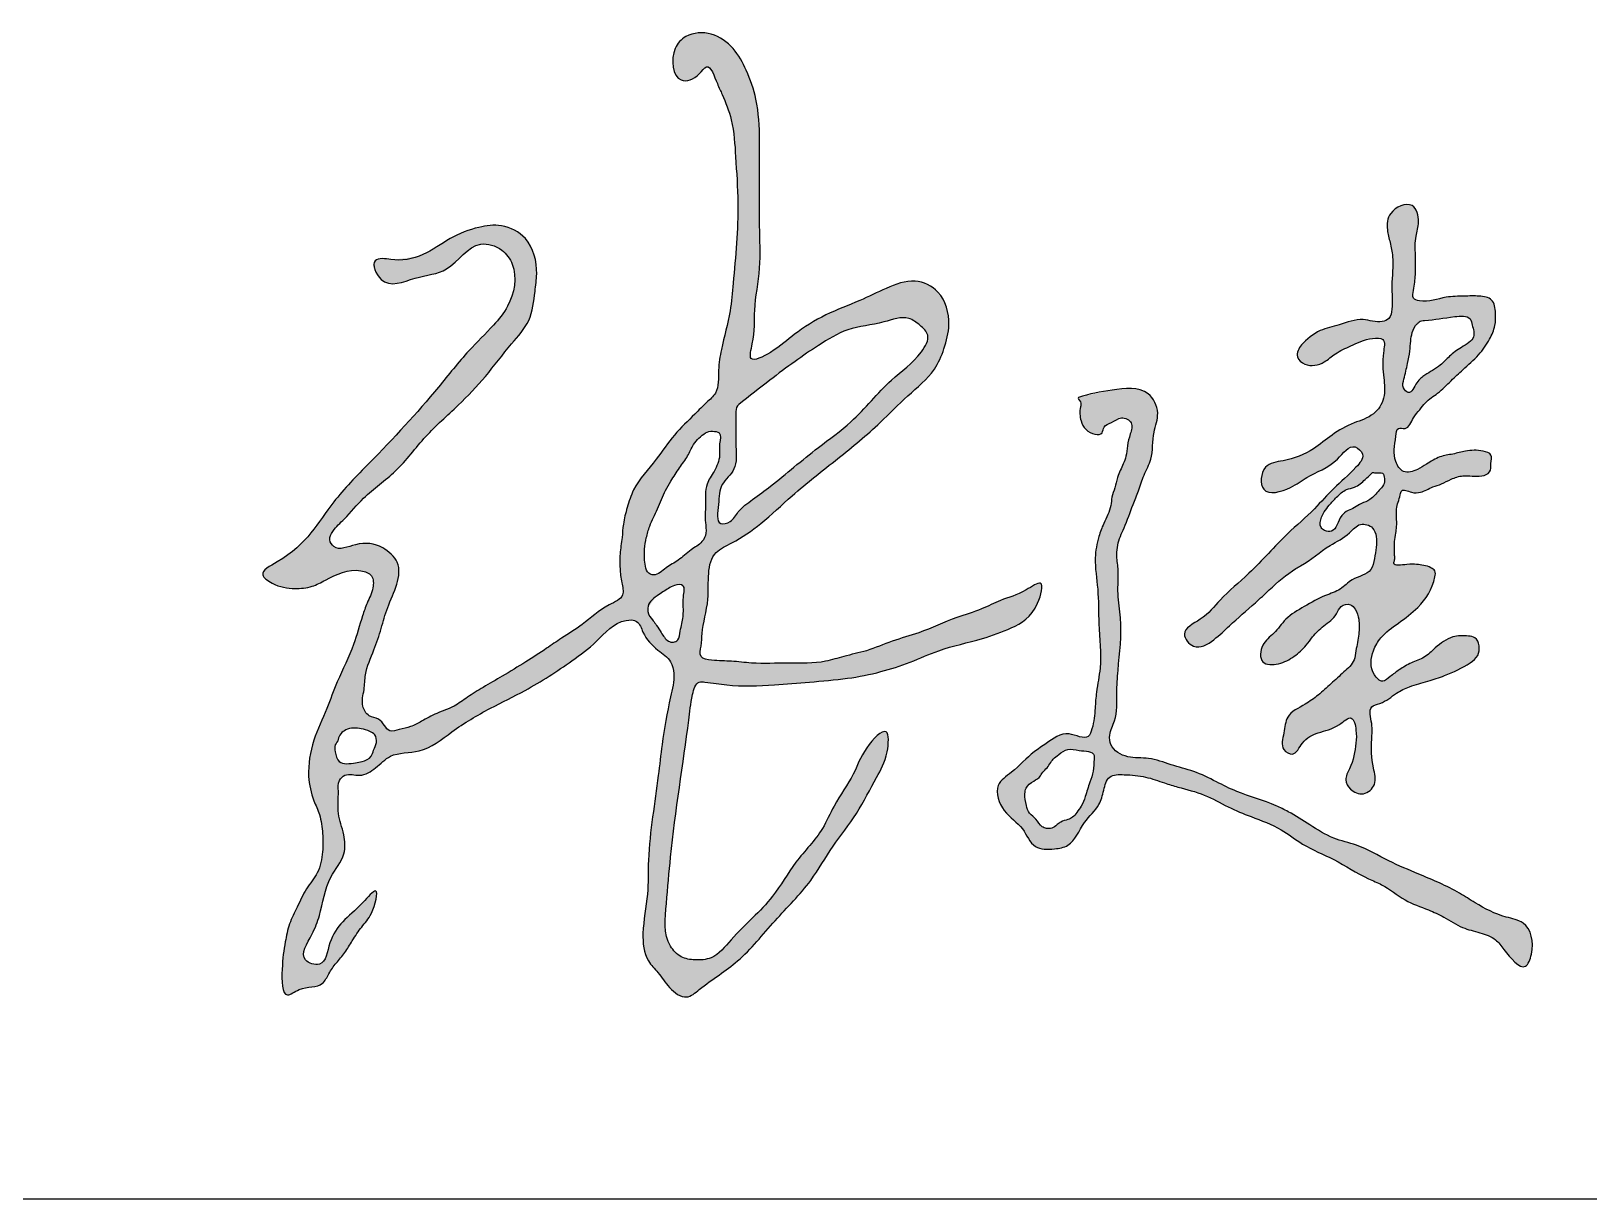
# Model space of a CAD drawing. Extents: x 30064 to 135164, y 17999 to 492668.
# Drawn here: x 110754 to 111787, y 212199 to 212973 of the extents above; entities that cross this region are included whole.
import ezdxf

# ---------------------------------------------------------------- set-up
doc = ezdxf.new("R2010")
doc.units = 0
doc.header["$LTSCALE"] = 1000
doc.header["$MEASUREMENT"] = 0
doc.layers.add('文字和字符', color=7, linetype='Continuous')

msp = doc.modelspace()

# ---------------------------------------------------------------- hatches: boundary and pattern name
at = {"layer": '文字和字符'}
h = msp.add_hatch(color=6, dxfattribs=at)
edge = h.paths.add_edge_path()
edge.add_spline(control_points=[(110992, 212821.7), (110992.3, 212821.7), (111017.2, 212822.8), (111029.9, 212836.5), (111048.6, 212843.2), (111066.5, 212845.6), (111085.3, 212835.9), (111089.8, 212816.2), (111087.3, 212798), (111085.4, 212780.6), (111069.8, 212763.8), (111055.6, 212744.2), (111036.1, 212723.9), (111014.3, 212705), (110997.1, 212680.7), (110975.3, 212666.5), (110963.3, 212651), (110954.3, 212643.3), (110950.6, 212636.1), (110956, 212627.5), (110970.4, 212634.9), (110985.8, 212632.9), (111003.1, 212617), (110990.7, 212595.7), (110985.8, 212577), (110980.9, 212562), (110974.8, 212549), (110974.8, 212536.1), (110971.9, 212526.7), (110976.9, 212518.4), (110984.3, 212517.8), (110987.7, 212513), (110991.4, 212507.7), (110998.4, 212510.5), (111005.3, 212511.6), (111013.5, 212516), (111022.7, 212521.2), (111033.8, 212524.7), (111043.3, 212531.9), (111054, 212538.3), (111066.9, 212546.1), (111081.1, 212554.5), (111094.1, 212563), (111106.4, 212571.4), (111121.1, 212580.3), (111132.2, 212591.3), (111147.8, 212597.4), (111144.8, 212608.1), (111144, 212616.8), (111143.8, 212626.9), (111145.6, 212636.6), (111146.1, 212647), (111148.8, 212657.6), (111153.8, 212673.3), (111167.6, 212687.5), (111179.4, 212705.6), (111191.9, 212717.2), (111200.7, 212726.4), (111210.1, 212734.3), (111208.7, 212748.1), (111211.8, 212766), (111217.2, 212784.9), (111220.1, 212817.5), (111223.4, 212851.6), (111220.7, 212887.8), (111219.6, 212912), (111213.1, 212928.6), (111208.1, 212939), (111202.9, 212953.9), (111195.7, 212942.1), (111179.6, 212936.3), (111177, 212960), (111188.7, 212971.9), (111205.5, 212973.1), (111219.9, 212962.3), (111228.7, 212946.3), (111235.8, 212925.8), (111236.7, 212905.6), (111236.5, 212886.4), (111236.6, 212867.5), (111236.3, 212843.4), (111237.8, 212816.2), (111232.3, 212789.2), (111233.8, 212771.8), (111228.1, 212751.7), (111248.4, 212761.9), (111259.7, 212773), (111280.4, 212785.7), (111301.6, 212793.5), (111320.4, 212802.7), (111338.6, 212809.9), (111358.7, 212800.6), (111363.8, 212780.3), (111359.5, 212762.8), (111352, 212745.2), (111334.3, 212731.6), (111314.2, 212710.8), (111288.1, 212689.1), (111260.7, 212668), (111238.9, 212647), (111222, 212635.2), (111200.1, 212625.5), (111205, 212598.1), (111198.2, 212578.3), (111198.3, 212566.2), (111196.1, 212557.2), (111207.5, 212555.4), (111217.8, 212555.7), (111235.1, 212553.2), (111255.7, 212554.5), (111276.6, 212553.5), (111293.4, 212559.1), (111308.5, 212561.8), (111324.5, 212569.1), (111345.2, 212574.4), (111364.1, 212583.9), (111382.8, 212588.9), (111398, 212597), (111409.9, 212599.4), (111426.4, 212611.6), (111420.3, 212586.3), (111405.2, 212577.5), (111381.3, 212568.9), (111358.2, 212564.2), (111336.6, 212554.3), (111316.5, 212547.8), (111294, 212543.4), (111270.3, 212541.6), (111243.8, 212539.1), (111220.1, 212538.4), (111204.3, 212541), (111194.3, 212542.2), (111191.1, 212529.6), (111187.4, 212493.9), (111178.8, 212444.8), (111175.1, 212396.1), (111172.4, 212371), (111184.1, 212358.5), (111194.2, 212356.9), (111207.4, 212357.9), (111222.3, 212377.3), (111244.2, 212394.8), (111259.8, 212423.2), (111277.4, 212440.4), (111286.5, 212461.9), (111299.5, 212479.2), (111304.4, 212495.7), (111323, 212515.5), (111321.8, 212491.3), (111312.8, 212476.4), (111301.7, 212453.8), (111284.7, 212433), (111270, 212406.7), (111246.2, 212383.8), (111224.3, 212355.8), (111202.8, 212343.2), (111187.5, 212329.8), (111176, 212338.8), (111170.2, 212348.4), (111159.9, 212358.2), (111158.4, 212377.9), (111163, 212399.5), (111162.3, 212425.6), (111165.5, 212451.8), (111169.2, 212477.3), (111172.3, 212503.9), (111176.1, 212526.4), (111180.7, 212544.5), (111178.1, 212556.7), (111167.6, 212563.2), (111159.8, 212571.6), (111156.5, 212582.9), (111141.2, 212582.8), (111129.7, 212568.4), (111108, 212552.4), (111084.7, 212537), (111056.7, 212523.9), (111033.6, 212510.2), (111013.9, 212493.5), (110992.7, 212495.5), (110982.6, 212484.4), (110972.3, 212477.9), (110962.7, 212481.7), (110956.9, 212475.8), (110957.8, 212466.4), (110956, 212454.3), (110961.5, 212441.2), (110962.3, 212425.4), (110949.1, 212410.4), (110946.2, 212390.2), (110940.3, 212373.8), (110929.5, 212357.5), (110949, 212351.5), (110950.5, 212370.2), (110960.3, 212384), (110970.8, 212391.5), (110985.4, 212409.3), (110980.2, 212387.3), (110972.8, 212379.5), (110966.7, 212370.5), (110961.9, 212362.1), (110955.9, 212355.3), (110951, 212348.7), (110946, 212338), (110933.7, 212340.7), (110919.7, 212329.4), (110919.7, 212354.1), (110921.6, 212366.8), (110924.4, 212381.5), (110930.4, 212392.6), (110935.4, 212404.5), (110944.6, 212414.9), (110947.2, 212428.2), (110947, 212441.3), (110945.5, 212452.9), (110939.9, 212464.7), (110936.1, 212481.5), (110940.1, 212502.9), (110949.4, 212522.7), (110957.2, 212544.3), (110967.5, 212563.8), (110972.1, 212582), (110976.3, 212594.6), (110980.8, 212602.5), (110980.6, 212612.8), (110966.3, 212618), (110953, 212611.5), (110939.7, 212604.1), (110926.9, 212603.2), (110916.1, 212604.6), (110902.9, 212613.9), (110935.4, 212629.9), (110947.8, 212656.3), (110986.1, 212694.9), (111016.3, 212727.2), (111041.7, 212759.7), (111058.6, 212776), (111073, 212793.1), (111076.9, 212814.3), (111065.9, 212829.6), (111045.9, 212835.7), (111032.3, 212812.2), (111008.1, 212811.2), (110987.8, 212800.2), (110975.4, 212824), (110991.9, 212821.7), (110992, 212821.7)], knot_values=[0, 0, 0, 0, 29.830329, 58.917813, 87.403057, 108.106156, 133.178165, 167.21185, 183.493575, 210.674955, 237.313626, 275.867732, 312.375317, 353.761043, 395.875537, 434.582879, 460.669761, 476.274997, 484.417806, 491.620343, 511.676156, 536.924503, 555.692553, 598.362356, 618.348177, 639.189191, 663.45492, 677.063063, 692.317653, 702.959274, 711.943659, 720.14469, 726.927846, 735.80548, 746.57076, 757.657127, 773.391329, 790.76732, 805.441898, 822.594095, 842.866694, 868.323001, 891.127033, 907.573393, 930.634575, 961.258613, 976.688727, 988.002723, 1001.170801, 1014.557807, 1029.617846, 1042.133039, 1057.768168, 1075.005198, 1109.99381, 1138.042246, 1164.89526, 1180.29965, 1191.874738, 1213.241442, 1232.349281, 1268.725268, 1294.322921, 1368.395782, 1410.724556, 1445.044845, 1469.944393, 1480.867815, 1499.328512, 1508.741629, 1526.286567, 1555.649157, 1570.573337, 1593.98259, 1617.984445, 1641.382666, 1669.439815, 1707.291974, 1725.035697, 1749.43332, 1786.029801, 1824.844218, 1863.911625, 1895.042411, 1908.396405, 1926.997455, 1954.733646, 1988.605585, 2022.407336, 2049.221687, 2076.673409, 2100.00089, 2131.565175, 2154.184674, 2175.023051, 2209.537897, 2244.846276, 2295.987218, 2350.394106, 2388.904508, 2420.906973, 2437.842954, 2481.538585, 2513.67034, 2525.068719, 2534.685067, 2544.923321, 2563.314623, 2581.768155, 2615.884833, 2650.046285, 2667.232328, 2688.872495, 2714.057646, 2739.784309, 2777.467879, 2801.534699, 2820.718126, 2846.219989, 2860.698517, 2879.243585, 2912.659008, 2940.608915, 2982.423161, 3010.685784, 3039.178412, 3070.401495, 3105.567192, 3138.040416, 3181.77967, 3202.070017, 3207.318711, 3220.228211, 3244.089956, 3371.102495, 3414.225609, 3453.462193, 3467.26996, 3480.300078, 3495.079726, 3519.973063, 3575.220664, 3613.131208, 3652.775903, 3675.917744, 3710.071084, 3737.577823, 3760.456026, 3779.026476, 3804.406012, 3842.427404, 3879.53793, 3916.903526, 3966.451123, 4017.131972, 4061.072175, 4074.638395, 4092.565028, 4109.947309, 4123.823044, 4149.665691, 4185.989873, 4217.238435, 4257.446297, 4295.790415, 4324.39685, 4369.00823, 4390.680082, 4401.809145, 4417.703641, 4439.204356, 4450.588858, 4460.404255, 4494.065203, 4522.530802, 4573.458554, 4609.521342, 4650.912748, 4685.917862, 4712.736046, 4730.120946, 4746.286022, 4759.95949, 4766.863435, 4776.672561, 4797.16942, 4817.291784, 4834.860476, 4859.323634, 4896.066848, 4914.918931, 4939.065769, 4952.349318, 4974.17708, 4996.946, 5022.500289, 5038.394722, 5059.260572, 5074.696393, 5090.132213, 5102.860644, 5115.363234, 5127.279907, 5137.839505, 5160.110254, 5171.91017, 5195.838718, 5221.384366, 5238.430758, 5255.298426, 5274.238989, 5291.838335, 5311.960699, 5328.55338, 5346.364767, 5359.960569, 5382.934513, 5416.477261, 5448.016954, 5474.30002, 5511.880375, 5539.40652, 5552.058861, 5566.94274, 5578.03298, 5588.729847, 5622.382906, 5636.081831, 5651.985781, 5673.57334, 5685.092373, 5703.046221, 5778.830378, 5827.289368, 5921.873186, 5965.463367, 5998.231583, 6019.778213, 6058.791881, 6074.951846, 6095.085564, 6133.666904, 6164.015928, 6195.290173, 6213.346315, 6227.672688, 6227.672688, 6227.672688, 6227.672688], degree=3, periodic=0)
edge = h.paths.add_edge_path(flags=16)
edge.add_spline(control_points=[(111200.7, 212706.7), (111200.6, 212706.6), (111191.8, 212699.3), (111189.4, 212691.2), (111183.1, 212683.3), (111178.4, 212675.7), (111173.1, 212666.8), (111169.3, 212656.5), (111163.9, 212646.4), (111161.4, 212637.4), (111160.1, 212630.3), (111160.2, 212623.9), (111160.7, 212618.5), (111162.2, 212613.6), (111168.6, 212611.5), (111174.5, 212617.8), (111183.3, 212622.1), (111190.3, 212629.2), (111198.4, 212633.3), (111201.7, 212640.5), (111200.2, 212648.8), (111201, 212659.5), (111200.1, 212671.8), (111207, 212681.4), (111210.9, 212690.8), (111209.5, 212698.9), (111211.6, 212707), (111205.7, 212708.4), (111200.7, 212706.7), (111200.7, 212706.7)], knot_values=[0, 0, 0, 0, 15.16178, 26.885115, 40.319645, 54.966413, 64.568744, 83.231373, 100.644648, 111.873825, 122.261764, 130.597594, 138.137919, 145.255344, 149.904189, 163.057972, 176.277051, 191.533217, 204.002706, 212.709306, 222.244258, 238.518955, 257.638434, 271.136509, 286.704711, 297.422187, 307.353728, 313.519692, 320.456367, 320.456367, 320.456367, 320.456367], degree=3, periodic=0)
edge = h.paths.add_edge_path(flags=16)
edge.add_spline(control_points=[(111222.8, 212725.6), (111223, 212725.7), (111244.4, 212742.5), (111259, 212753.5), (111276.6, 212765.4), (111295.4, 212777.1), (111316.2, 212778.5), (111333.6, 212785.3), (111342.9, 212778.4), (111350.6, 212771), (111340.9, 212754.6), (111320.6, 212740.8), (111300.9, 212715.3), (111277.2, 212698.6), (111259.6, 212684.2), (111245.3, 212672.4), (111232.7, 212663), (111222.7, 212655.9), (111218.7, 212647.6), (111207.1, 212644.6), (111209.9, 212660.7), (111209.7, 212672.7), (111222.3, 212682.5), (111220.8, 212695.8), (111220.8, 212707.1), (111221.3, 212715.3), (111220.4, 212721), (111222.7, 212725.5), (111222.8, 212725.6)], knot_values=[0, 0, 0, 0, 36.430419, 65.187197, 91.419752, 121.899033, 155.898168, 179.129599, 191.187594, 202.563458, 218.937757, 256.902618, 310.337733, 348.658026, 377.380118, 405.122206, 425.745844, 443.117225, 454.890005, 463.601594, 481.231921, 499.962837, 517.902498, 538.606138, 551.160941, 565.957672, 570.889886, 577.866804, 577.866804, 577.866804, 577.866804], degree=3, periodic=0)
edge = h.paths.add_edge_path(flags=16)
edge.add_spline(control_points=[(111162.6, 212590.5), (111162.6, 212590.6), (111168.5, 212600.2), (111174.9, 212602.7), (111180.2, 212606.2), (111188, 212606.6), (111185.4, 212597), (111186.5, 212589.5), (111185.4, 212581.5), (111183.8, 212575.1), (111183.5, 212569.8), (111179.5, 212567.4), (111174.6, 212568.9), (111171.8, 212574), (111168.6, 212578.5), (111165.7, 212583.4), (111162, 212585.5), (111162.6, 212590.4), (111162.6, 212590.5)], knot_values=[0, 0, 0, 0, 13.966431, 26.642221, 32.867363, 40.668687, 50.865474, 62.813241, 75.541774, 82.709236, 91.158043, 95.563358, 100.25464, 110.515602, 118.401257, 123.681007, 133.675528, 136.491121, 136.491121, 136.491121, 136.491121], degree=3, periodic=0)
edge = h.paths.add_edge_path(flags=16)
edge.add_spline(control_points=[(110957.2, 212503.5), (110957.2, 212503.6), (110962.7, 212513.1), (110971.2, 212510.8), (110977.6, 212509.3), (110982.3, 212506.7), (110983, 212501.1), (110980.7, 212496.7), (110979.2, 212491.1), (110973.7, 212488.7), (110966.8, 212487.8), (110957.3, 212486), (110955.3, 212494.7), (110954.3, 212499.2), (110957.2, 212503.5), (110957.2, 212503.5)], knot_values=[0, 0, 0, 0, 11.122688, 25.410392, 33.76565, 39.259742, 46.34399, 54.032835, 60.099225, 69.754386, 75.753906, 90.734986, 100.54138, 106.793197, 112.698594, 112.698594, 112.698594, 112.698594], degree=3, periodic=0)
h = msp.add_hatch(color=6, dxfattribs=at)
edge = h.paths.add_edge_path()
edge.add_spline(control_points=[(111595.9, 212765), (111596, 212765.1), (111608.5, 212776.7), (111621.6, 212777.7), (111635.8, 212783.9), (111646.8, 212779.1), (111655.1, 212782.3), (111656.6, 212792.1), (111655.2, 212805.4), (111657.5, 212820.4), (111654.8, 212832.7), (111652.3, 212842), (111653.1, 212854.4), (111670.7, 212862), (111674.9, 212846.7), (111671.1, 212836.3), (111671.5, 212824.4), (111671.8, 212812.2), (111670.8, 212803.5), (111668.9, 212795.6), (111679.4, 212792.7), (111689.6, 212797.3), (111703.3, 212797.2), (111713.1, 212797.7), (111723.6, 212796.1), (111724.8, 212786.1), (111724.6, 212777.4), (111720.6, 212767.7), (111713.4, 212757.7), (111703.9, 212749.4), (111694.8, 212741), (111687, 212733), (111678.7, 212728.2), (111674.3, 212721.6), (111669.4, 212716.8), (111666.9, 212708.2), (111659, 212711), (111658.3, 212699.3), (111655.9, 212690.8), (111663.2, 212679.1), (111672.5, 212682), (111679.6, 212686.5), (111687.1, 212691.3), (111696.3, 212692.4), (111705.8, 212695.2), (111714, 212695.6), (111723, 212692.8), (111721.2, 212686.4), (111721.9, 212680.1), (111712.9, 212676.9), (111704.5, 212679.3), (111695.3, 212676.4), (111689.3, 212672.8), (111682.2, 212670.8), (111675.9, 212667.1), (111669.1, 212666.7), (111662.3, 212670.2), (111661.2, 212662.9), (111658.5, 212657.9), (111659, 212650.5), (111659.1, 212645.2), (111658.6, 212639.8), (111657.4, 212634.8), (111657.8, 212629.9), (111657.5, 212625.8), (111657.9, 212622.9), (111656, 212617.8), (111666.1, 212619.9), (111673.1, 212619.5), (111679.9, 212618.8), (111685.2, 212615.3), (111683.3, 212604.1), (111675.5, 212591.8), (111660.6, 212580.8), (111649, 212572.8), (111642.2, 212560.7), (111640.9, 212549), (111649.5, 212540.2), (111655.3, 212545.9), (111661.2, 212549.8), (111668.6, 212554.8), (111677.9, 212557.3), (111685.5, 212565.3), (111694.9, 212572.3), (111704.6, 212572.5), (111713.9, 212570.9), (111715, 212559.5), (111704.7, 212551.7), (111693.3, 212546.4), (111679.5, 212541.8), (111668.4, 212539.2), (111657.7, 212533.9), (111650.9, 212527.7), (111639.4, 212525.3), (111643.4, 212513.6), (111642, 212501), (111642.5, 212487.4), (111646.6, 212473.7), (111637.3, 212465.6), (111628.3, 212469.3), (111624, 212477), (111629.9, 212487), (111632.1, 212498.5), (111632.6, 212509), (111629.9, 212521.2), (111618.9, 212510.4), (111607.9, 212508.8), (111596.3, 212503.3), (111591.8, 212491.4), (111581.4, 212497.6), (111585, 212507.8), (111585.3, 212520.5), (111597.8, 212525.9), (111607.3, 212532.9), (111615.6, 212540.6), (111623.7, 212547.8), (111631.3, 212554.5), (111632.1, 212564), (111634.2, 212572.7), (111634.5, 212582.3), (111632.3, 212589), (111628.3, 212594.1), (111621.5, 212592.4), (111619, 212584.4), (111610.6, 212579.3), (111603.8, 212572.5), (111598.5, 212564.8), (111591, 212558), (111581.9, 212553.1), (111567.6, 212552.5), (111568.9, 212567.4), (111578.5, 212573.6), (111585.5, 212584.5), (111598.2, 212591.8), (111610, 212598.8), (111622, 212602.3), (111629.8, 212611.2), (111642.4, 212613), (111644.7, 212626), (111646.8, 212635.1), (111643.6, 212644.9), (111634.1, 212647.8), (111626.6, 212638.2), (111612.2, 212631.2), (111601.2, 212621.9), (111586.8, 212613.5), (111576.9, 212605), (111563, 212591.6), (111550.1, 212580.8), (111538.6, 212569.5), (111525.3, 212561.4), (111514.1, 212575.6), (111531.9, 212583.4), (111542.9, 212597.9), (111564.5, 212615.6), (111583.2, 212637.6), (111603.5, 212654.6), (111617.7, 212670.9), (111629.1, 212680.2), (111638.9, 212691.7), (111628.9, 212701.2), (111617.8, 212684.3), (111601.9, 212679.8), (111588.7, 212669.2), (111567.3, 212663.4), (111569.4, 212686.6), (111587.4, 212688.1), (111602.7, 212694.1), (111616.2, 212706.1), (111629.8, 212713.4), (111644.1, 212717.6), (111652.1, 212729.9), (111650.3, 212744.7), (111649.1, 212756.1), (111652.3, 212770), (111639.2, 212769.5), (111630, 212764.9), (111618.7, 212760.1), (111610.6, 212752.2), (111600.2, 212750.3), (111590.7, 212756.4), (111595.8, 212764.9), (111595.9, 212765)], knot_values=[0, 0, 0, 0, 21.814226, 40.014518, 62.705103, 80.181203, 87.059593, 95.960741, 117.525979, 144.48919, 157.446323, 169.514731, 184.787555, 205.834293, 221.965238, 235.360358, 252.742704, 270.71375, 285.202589, 292.391017, 298.294038, 323.168932, 339.890762, 353.677583, 365.620364, 378.129251, 389.526685, 402.989381, 420.611403, 440.531037, 455.37129, 472.336878, 486.5792, 494.822314, 504.352288, 516.704907, 522.699181, 530.27695, 553.639261, 565.149337, 577.864888, 587.528817, 601.603428, 613.797645, 625.753182, 641.937729, 649.9788, 657.766267, 665.645468, 673.686615, 691.069983, 702.267642, 712.223711, 720.551303, 732.907569, 741.299569, 750.370401, 754.159277, 767.819998, 775.008381, 783.993926, 790.014194, 797.893351, 805.081778, 810.473088, 814.666318, 817.720913, 829.769177, 838.760629, 852.283854, 856.964277, 862.355586, 894.641394, 917.573479, 938.655869, 952.338385, 974.413595, 984.091028, 992.098792, 1002.565424, 1015.429981, 1028.359865, 1041.617731, 1060.692449, 1075.149999, 1081.330321, 1097.650211, 1107.252151, 1133.82575, 1149.932866, 1167.658992, 1180.945792, 1198.851742, 1207.212315, 1222.48382, 1236.906949, 1263.262694, 1278.557776, 1291.815576, 1304.435541, 1313.922398, 1324.654884, 1349.142625, 1361.020488, 1372.838601, 1385.371679, 1406.33795, 1423.525104, 1437.340436, 1446.079862, 1461.351368, 1476.168885, 1496.200813, 1510.803882, 1526.560496, 1542.662576, 1557.114579, 1565.766985, 1581.249459, 1594.824166, 1604.755407, 1610.756543, 1619.414177, 1627.419657, 1643.634371, 1658.03725, 1667.713087, 1682.728431, 1698.677316, 1713.209272, 1728.480822, 1743.495369, 1760.340716, 1781.062409, 1803.083586, 1817.90876, 1831.829559, 1851.204785, 1861.937228, 1882.369986, 1890.726834, 1902.273459, 1915.005119, 1936.427946, 1969.389218, 1974.338724, 2005.754245, 2023.168452, 2055.026844, 2074.268902, 2093.867831, 2107.78631, 2127.599717, 2153.412209, 2189.440129, 2240.453356, 2274.08225, 2299.89394, 2328.106323, 2341.387876, 2350.989816, 2370.530551, 2403.28468, 2421.19063, 2445.869309, 2466.302067, 2483.491087, 2513.600141, 2534.81948, 2557.988589, 2577.732832, 2594.915337, 2613.696208, 2636.660478, 2648.798069, 2658.352665, 2679.53953, 2695.582632, 2708.030864, 2726.091721, 2735.787779, 2747.159611, 2747.159611, 2747.159611, 2747.159611], degree=3, periodic=0)
edge = h.paths.add_edge_path(flags=16)
edge.add_spline(control_points=[(111642.6, 212680.1), (111642.5, 212680), (111636.6, 212674.3), (111632.5, 212670.7), (111624.7, 212669.2), (111619.3, 212664.4), (111614.8, 212659.1), (111611.2, 212654.9), (111608.8, 212650.2), (111607.5, 212644.7), (111611.6, 212641.5), (111616.5, 212640.9), (111620.3, 212646), (111621.7, 212651.8), (111626.6, 212655.3), (111631.4, 212657.1), (111635.8, 212660.2), (111642.5, 212662.3), (111646.4, 212667.7), (111650.7, 212671.9), (111651.4, 212676.1), (111650, 212681), (111646.4, 212680.2), (111642.6, 212680.1), (111642.6, 212680.1)], knot_values=[0, 0, 0, 0, 8.439041, 20.62857, 28.097042, 39.877603, 49.765051, 57.178901, 62.854461, 72.258155, 76.58164, 82.950578, 90.312624, 100.188639, 107.6845, 114.090351, 121.535477, 130.11106, 142.317774, 148.462757, 154.387511, 159.526625, 165.895648, 169.459976, 169.459976, 169.459976, 169.459976], degree=3, periodic=0)
edge = h.paths.add_edge_path(flags=16)
edge.add_spline(control_points=[(111672.7, 212779), (111672.6, 212779), (111668.6, 212773), (111668.4, 212767.5), (111667.9, 212760.3), (111666.2, 212752), (111664.4, 212744.1), (111662.3, 212736.9), (111668.4, 212731), (111671.9, 212740.7), (111678.8, 212746), (111687.4, 212750.3), (111694.2, 212758.1), (111701.7, 212763.5), (111712, 212768.9), (111709.4, 212777), (111707.8, 212784.9), (111692.9, 212783.6), (111682.6, 212780.9), (111674.7, 212781.2), (111672.7, 212779), (111672.7, 212779)], knot_values=[0, 0, 0, 0, 9.334311, 17.140719, 26.361451, 38.018579, 52.789195, 61.01517, 67.124154, 79.068588, 89.242621, 105.885881, 117.802758, 131.460083, 146.451071, 157.202444, 163.309657, 177.435607, 205.630785, 210.588468, 213.165382, 213.165382, 213.165382, 213.165382], degree=3, periodic=0)
h = msp.add_hatch(color=6, dxfattribs=at)
edge = h.paths.add_edge_path()
edge.add_spline(control_points=[(111448.1, 212730.2), (111448.4, 212730.3), (111473.4, 212736.2), (111493.1, 212738), (111502.7, 212720.1), (111496.5, 212705.7), (111498, 212691), (111491.3, 212678.9), (111488.2, 212668.7), (111483.4, 212657.1), (111479.9, 212646.8), (111474.9, 212636.4), (111472.8, 212627.1), (111475.1, 212614.3), (111473.5, 212600.2), (111477.6, 212577.9), (111474.7, 212555.7), (111473.2, 212533.2), (111474, 212518.2), (111468.1, 212507.8), (111469.2, 212497.1), (111480.9, 212490.4), (111495.2, 212492.1), (111509.5, 212486.2), (111525, 212482.8), (111539, 212475.6), (111556.7, 212466.7), (111573.6, 212462.5), (111589.6, 212454.4), (111601.8, 212446.5), (111616.2, 212437.4), (111635.3, 212433.4), (111653, 212422.7), (111676.3, 212413.2), (111695.9, 212405), (111714, 212393.1), (111727.6, 212386), (111747.4, 212382.5), (111750.9, 212365.8), (111743.6, 212347.2), (111731.5, 212362.3), (111724.6, 212371.7), (111714, 212375.7), (111701.8, 212378.2), (111691.4, 212385.6), (111678.5, 212391.2), (111663.7, 212396.5), (111652.1, 212406.4), (111635.1, 212412.9), (111618.8, 212424.1), (111597.9, 212432.2), (111581.6, 212445.3), (111564.1, 212451.6), (111546.8, 212458.4), (111531.7, 212467.6), (111516.8, 212471), (111503.9, 212474.9), (111492.2, 212479.3), (111480.4, 212480.2), (111467.4, 212480.4), (111464.7, 212469.4), (111462, 212458.2), (111450.2, 212448.6), (111444.9, 212433), (111431.1, 212430.5), (111417.4, 212430.3), (111411.6, 212446.4), (111397.6, 212454.2), (111391.1, 212473.1), (111406.6, 212483.1), (111415.6, 212493.6), (111428.5, 212501.7), (111439.5, 212510.8), (111453.9, 212501.9), (111458.3, 212513.6), (111459, 212523), (111460, 212536.8), (111464.1, 212555.1), (111461.1, 212578.1), (111461.6, 212602.4), (111458.2, 212621.8), (111460.8, 212636.5), (111465, 212647.9), (111469.7, 212656.1), (111469.9, 212664.5), (111472.6, 212670.4), (111473.8, 212678.2), (111477.2, 212684.9), (111480, 212691.7), (111480.3, 212698.6), (111482.2, 212705.5), (111484.9, 212713.9), (111476, 212718.2), (111470.8, 212713.3), (111464.5, 212711.8), (111464.2, 212703.3), (111452.6, 212707.4), (111449.2, 212715.2), (111449, 212722.3), (111450, 212726.8), (111448.1, 212730.2), (111448.1, 212730.2)], knot_values=[0, 0, 0, 0, 31.567408, 64.804615, 84.514899, 102.449572, 127.665217, 143.393176, 158.761139, 172.306084, 195.386314, 203.777391, 220.63047, 233.896682, 257.032253, 279.176201, 327.700844, 348.661996, 374.096735, 388.033075, 396.915328, 415.877792, 435.250381, 456.66983, 478.431065, 501.305126, 522.015154, 560.722472, 573.046245, 596.2976, 621.456877, 643.421109, 676.452722, 706.559804, 747.979879, 764.804525, 796.369237, 812.756663, 842.42195, 854.740888, 879.873646, 891.588111, 907.370515, 923.988969, 943.623296, 959.405623, 982.733778, 1008.381509, 1021.700495, 1058.208083, 1090.24983, 1114.093944, 1144.201026, 1166.925646, 1191.573171, 1217.002209, 1229.971469, 1248.063792, 1268.029249, 1281.440462, 1294.753802, 1308.690116, 1329.858381, 1355.865323, 1368.43417, 1386.209945, 1406.30905, 1430.06276, 1453.845898, 1470.989804, 1499.087867, 1512.54167, 1535.266273, 1553.042048, 1560.571233, 1580.172383, 1594.917168, 1617.197884, 1657.975453, 1689.943564, 1718.67234, 1738.776712, 1751.36341, 1769.195262, 1777.025624, 1785.794542, 1795.901638, 1809.568461, 1816.675984, 1826.397683, 1837.686133, 1847.881877, 1857.816128, 1868.115168, 1875.917125, 1881.585263, 1896.597226, 1905.82176, 1918.671785, 1923.218896, 1927.782629, 1927.782629, 1927.782629, 1927.782629], degree=3, periodic=0)
edge = h.paths.add_edge_path(flags=17)
edge.add_spline(control_points=[(111418.4, 212475.8), (111418.3, 212475.8), (111412.6, 212472.1), (111412.6, 212466.1), (111413, 212460.4), (111415.2, 212454.1), (111420.5, 212450.9), (111422.7, 212445.8), (111427, 212444.3), (111430.8, 212444.3), (111433.6, 212446.7), (111436.8, 212449.3), (111440.6, 212450.2), (111444.6, 212451.7), (111447.1, 212455.4), (111450.5, 212459.6), (111453.1, 212466.6), (111455.1, 212474.4), (111458.6, 212482.5), (111458.2, 212488.4), (111459, 212495.8), (111448.9, 212495.5), (111441.2, 212498), (111435.6, 212493.8), (111431.5, 212490.8), (111429, 212487.3), (111426.8, 212483.8), (111424, 212481.6), (111422.7, 212478.2), (111418.4, 212475.8), (111418.4, 212475.8)], knot_values=[0, 0, 0, 0, 9.663903, 14.696519, 25.589324, 33.287033, 41.448102, 50.312117, 54.669885, 59.317586, 65.471876, 69.610934, 76.339168, 81.250991, 86.994431, 94.228062, 103.814692, 117.550507, 128.275999, 139.362893, 142.658643, 157.109971, 167.517587, 177.222957, 183.783609, 188.977779, 195.04957, 200.641099, 203.083872, 211.139425, 211.139425, 211.139425, 211.139425], degree=3, periodic=0)

# ---------------------------------------------------------------- linework, layer by layer
msp.add_line((105180.8, 212198.9), (113180.8, 212198.9))
at = {"layer": '文字和字符', "color": 6}
for points, start_tangent, end_tangent in [([(110992, 212821.7), (111013.3, 212824.9), (111031.4, 212835.5), (111050.5, 212843), (111065.4, 212844), (111081.3, 212835.5), (111088.8, 212812.2), (111087.7, 212800.5), (111083.5, 212781.3), (111072.2, 212765.8), (111054.8, 212744.2), (111036.7, 212725), (111015.3, 212704.3), (110995.2, 212681.5), (110974, 212663.4), (110961.2, 212649.6), (110953.6, 212641.4), (110951.6, 212635.8), (110954.3, 212631.3), (110968.7, 212632.6), (110986.7, 212630.5), (110996.3, 212620.9), (110990, 212590.9), (110985.7, 212577.1), (110980.9, 212562.9), (110975.3, 212546.3), (110974.3, 212536.5), (110973.5, 212525.6), (110977.8, 212519.2), (110983.9, 212516.9), (110987.9, 212512.6), (110991.4, 212509.2), (110997.7, 212510), (111005.2, 212512), (111012.4, 212515.5), (111022.5, 212520.7), (111034, 212525.6), (111042.9, 212531.4), (111053.3, 212538), (111065.9, 212545.4), (111081.6, 212554.9), (111095.4, 212563.9), (111105.2, 212570.5), (111119, 212579.7), (111136.9, 212592.7), (111145.8, 212599.3), (111145.2, 212607.4), (111144.1, 212616.8), (111144.1, 212626.5), (111145.4, 212637.3), (111146.3, 212646.2), (111148.8, 212657.2), (111153.1, 212668.9), (111168, 212689.2), (111180.2, 212705.3), (111193.7, 212719.2), (111201.6, 212727), (111207.3, 212733.1), (111209.4, 212748.4), (111211.3, 212762), (111217, 212787.6), (111219.1, 212805.9), (111222.2, 212859.2), (111220.7, 212889.7), (111217.8, 212914.2), (111211.8, 212931.1), (111208.6, 212938.3), (111201.4, 212949.5), (111196.6, 212944.7), (111184.6, 212940.7), (111180.6, 212961.5), (111187.8, 212969.5), (111204.6, 212971.1), (111219, 212961.5), (111227.8, 212947.1), (111234.2, 212927.9), (111236.6, 212900.8), (111236.6, 212888), (111236.6, 212870.4), (111236.6, 212844), (111236.6, 212816), (111233.4, 212788.1), (111231.8, 212765.7), (111231, 212756.1), (111243.8, 212760.1), (111259.8, 212772.1), (111280.6, 212784.9), (111303, 212794.5), (111320.6, 212802.5), (111339.7, 212807.3), (111354.9, 212800.1), (111362.1, 212778.5), (111358.9, 212762.5), (111352.5, 212748.9), (111334.9, 212731.3), (111316.6, 212713.7), (111288.6, 212689.8), (111258.2, 212665), (111237.4, 212646.6), (111218.2, 212633.8), (111207.8, 212627.4), (111202.3, 212596.4), (111198.5, 212573.6), (111197.8, 212565.4), (111197.8, 212558.5), (111204.8, 212556), (111218, 212555.3), (111231.2, 212554.1), (111255.8, 212554.1), (111280.4, 212555.3), (111292.4, 212558.5), (111307.5, 212562.3), (111324.5, 212568.6), (111342.2, 212574.2), (111367.4, 212584.3), (111383.8, 212590), (111396.4, 212595.6), (111413.4, 212602.6), (111422.9, 212607), (111421, 212593.8), (111403.4, 212577.4), (111384.4, 212570.4), (111355.4, 212562.3), (111336.5, 212554.7), (111317, 212548.4), (111294.9, 212544), (111269.7, 212541.5), (111246.4, 212539.6), (111214.9, 212539.6), (111200.4, 212541.5), (111196.6, 212541.5), (111192.2, 212533.3), (111189.6, 212516.3), (111177.6, 212425.5), (111174.8, 212394.6), (111177.6, 212366.4), (111184.7, 212359.4), (111193.8, 212357.3), (111204.4, 212358.7), (111217.8, 212370.7), (111245.2, 212399.5), (111260.7, 212422), (111278.3, 212444.5), (111286, 212459.3), (111298.7, 212480.4), (111307.8, 212498), (111320.5, 212508.5), (111321.2, 212495.2), (111314.2, 212478.3), (111300.8, 212454.4), (111285.3, 212432.6), (111270.5, 212410), (111246.9, 212383.3), (111222, 212356.6), (111196.6, 212337.6), (111188.2, 212332.7), (111176.9, 212339), (111169.2, 212348.9), (111162.9, 212356.6), (111159.3, 212374.9), (111162.2, 212400.9), (111162.9, 212423.4), (111165.7, 212452.2), (111169.4, 212479.6), (111172, 212500.1), (111177.6, 212531.7), (111179.7, 212547.2), (111177.6, 212554.9), (111169.2, 212562.7), (111159.3, 212574.6), (111155.1, 212581.7), (111148.1, 212582.4), (111128.3, 212568.4), (111112.2, 212555.6), (111081.2, 212536), (111058.1, 212524.1), (111032.6, 212508.5), (111010.8, 212495.9), (110991.8, 212492.3), (110982, 212484.6), (110971.4, 212479.7), (110961.6, 212479.7), (110958, 212476.2), (110957.3, 212469.1), (110957.3, 212454.4), (110960.9, 212440.3), (110960.9, 212427.6), (110952.4, 212412.2), (110944.7, 212386.8), (110939.7, 212374.2), (110935.5, 212357.3), (110944.7, 212354.5), (110951.7, 212368.5), (110960.2, 212382.6), (110973.5, 212395.3), (110982, 212403), (110979.2, 212388.2), (110972.8, 212379.1), (110966.5, 212370), (110961.6, 212362.2), (110955.9, 212355.2), (110951, 212348.1), (110946.8, 212341.8), (110931.3, 212337.6), (110923.6, 212334.1), (110920, 212351), (110922.1, 212369.3), (110925, 212381.2), (110930, 212392.3), (110936.2, 212404.4), (110943.3, 212415), (110946.8, 212429), (110946.8, 212441), (110944.7, 212453.7), (110941.1, 212462.8), (110937.6, 212479), (110941.1, 212502.9), (110949.6, 212524), (110956.6, 212541.6), (110967.4, 212566.4), (110973.3, 212585.4), (110976.4, 212593.9), (110980.2, 212604), (110979.2, 212611.9), (110972.3, 212615.3), (110948.8, 212609.1), (110939.9, 212605), (110928.5, 212603.6), (110913.3, 212607.1), (110907.1, 212612.6), (110916.8, 212621.2), (110954.2, 212660.9), (110977.8, 212686.7), (111023.7, 212737.1), (111043.9, 212761.2), (111060.2, 212778.2), (111069.5, 212790.7), (111072.6, 212818.6), (111065.6, 212827.9), (111051.7, 212831.8), (111029.1, 212815.5), (111008.2, 212809.3), (110985.6, 212808.5), (110981.8, 212820.9), (110992, 212821.7)], (0.984905, -0.173097), (0.984905, -0.173097)), ([(111595.9, 212765), (111608.4, 212774.5), (111620.9, 212778.4), (111636.9, 212781.8), (111649.5, 212780.5), (111653.9, 212782.6), (111655.9, 212788.7), (111655.9, 212804.3), (111656.4, 212823.7), (111654.7, 212832.9), (111652.9, 212841.4), (111655.1, 212852.2), (111669.3, 212857.4), (111673.6, 212846.6), (111671.9, 212837.1), (111671.5, 212824.6), (111671.5, 212811.6), (111670.2, 212801.2), (111670.2, 212796.1), (111674.1, 212794.3), (111691.9, 212796.6), (111703.9, 212797.4), (111713.8, 212797.4), (111722, 212794.8), (111724.6, 212786.1), (111724.2, 212777.9), (111720.7, 212768.9), (111713.4, 212758.5), (111703, 212748.6), (111695.2, 212741.3), (111686.2, 212733), (111678.1, 212726.7), (111674.4, 212722.1), (111670.2, 212716.6), (111664.6, 212709.7), (111660.3, 212709.7), (111658.5, 212704.5), (111658.5, 212687.7), (111663.7, 212681.2), (111672.8, 212682.5), (111678.8, 212686), (111687.8, 212690.8), (111696.3, 212692.7), (111704.7, 212694.6), (111716.4, 212694.6), (111721.6, 212692), (111721.6, 212686.4), (111720.7, 212680.8), (111715.5, 212678.2), (111703, 212678.2), (111695.2, 212676), (111688.8, 212672.9), (111683.1, 212670.9), (111674.9, 212667.4), (111668.9, 212667.4), (111662.4, 212668.3), (111661.5, 212665.7), (111659, 212656.2), (111659, 212651), (111659, 212644.5), (111658.5, 212640.2), (111657.7, 212634.6), (111657.7, 212629.4), (111657.7, 212625.5), (111657.7, 212622.5), (111657.2, 212620.4), (111665.9, 212619.5), (111672.3, 212619.5), (111681.8, 212617.3), (111684.4, 212615.2), (111684.4, 212611.3), (111673.1, 212591), (111660.2, 212580.6), (111648.6, 212570.8), (111643.7, 212562.3), (111644.3, 212546.4), (111649.8, 212542.1), (111654.7, 212545.1), (111660.8, 212549.6), (111668.8, 212554.3), (111677.3, 212558), (111684.7, 212564.1), (111696.3, 212571.4), (111706.7, 212572), (111711, 212570.8), (111712.8, 212559.2), (111707.9, 212554.3), (111690.8, 212545.8), (111679.8, 212542.1), (111667.6, 212538.4), (111659, 212534.1), (111648, 212527.4), (111642.5, 212525), (111642.5, 212514), (111642.5, 212503.6), (111643.7, 212484.6), (111644.3, 212473.6), (111637, 212467.5), (111628.4, 212470.6), (111625.3, 212476.7), (111627.8, 212484), (111632.1, 212501.1), (111632.1, 212509.7), (111629, 212517.6), (111621.1, 212513.4), (111607, 212507.8), (111596.6, 212501.1), (111589.9, 212493.8), (111584.3, 212496.8), (111584.3, 212507.8), (111586.8, 212518.2), (111598.4, 212526.8), (111607, 212532.9), (111615.5, 212540.4), (111624.1, 212548.2), (111630.8, 212556.2), (111632.1, 212562.3), (111633.9, 212573.3), (111633.9, 212583.1), (111631.5, 212589.8), (111628.4, 212592.8), (111622.3, 212591.6), (111619.2, 212586.7), (111610.7, 212578.8), (111603.3, 212571.4), (111599, 212565.9), (111591.1, 212558.6), (111580.7, 212553.7), (111570.3, 212554.9), (111570.3, 212565.9), (111577.6, 212573.9), (111585.6, 212583.1), (111597.8, 212591.6), (111611.9, 212598.9), (111621.7, 212603.2), (111629.6, 212609.3), (111641.9, 212616.1), (111644.3, 212623.4), (111645.5, 212638.1), (111643.1, 212643.6), (111635.1, 212646), (111627.8, 212640.5), (111614.9, 212632), (111595.4, 212618.5), (111592.3, 212616.7), (111574.6, 212602.6), (111565.4, 212594.1), (111548.2, 212578.8), (111537.8, 212569.6), (111524.4, 212565.3), (111518.3, 212573.3), (111528.7, 212583.1), (111542.1, 212595.9), (111561.1, 212613.6), (111586.8, 212639.9), (111604.5, 212656.4), (111617.4, 212669.9), (111632.1, 212683.9), (111636.4, 212692.5), (111631.5, 212697.4), (111619.8, 212689.4), (111599.6, 212677.2), (111588.6, 212670.5), (111570.9, 212669.3), (111572.1, 212683.9), (111583.7, 212688.2), (111603.9, 212696.2), (111616.2, 212705.3), (111630.8, 212713.3), (111643.7, 212719.4), (111650.4, 212729.8), (111650.5, 212743.3), (111650.3, 212759.9), (111649.9, 212768.6), (111643.1, 212769.4), (111628.6, 212764.4), (111618.4, 212759.1), (111611.1, 212753.8), (111598.2, 212752.3), (111593.3, 212757.2), (111595.9, 212765)], (0.662995, 0.748624), (0.662995, 0.748624)), ([(111222.8, 212725.6), (111243.5, 212741.7), (111260.1, 212754.1), (111275.7, 212764.7), (111295.1, 212775), (111319, 212780.3), (111335.6, 212782.6), (111343, 212778), (111348.1, 212771.6), (111343.9, 212760.5), (111324.1, 212741.7), (111297.2, 212714.1), (111275.6, 212697), (111259.4, 212684), (111243.9, 212671.4), (111232, 212662.5), (111222.5, 212654.3), (111217, 212647.9), (111210.9, 212646.6), (111209.3, 212659.2), (111211.9, 212672.4), (111219.6, 212682.8), (111220.9, 212697.6), (111220.9, 212706.7), (111220.9, 212717.3), (111220.9, 212720.9), (111222.8, 212725.6)], (0.790786, 0.612093), (0.790786, 0.612093)), ([(111672.7, 212779), (111669.4, 212773.2), (111668.4, 212767.6), (111667.8, 212761), (111666.3, 212752.7), (111663.9, 212742.4), (111663.6, 212736.5), (111666.8, 212733.5), (111672.5, 212740), (111677.8, 212745), (111687.9, 212751.6), (111694.1, 212757.5), (111702, 212763.4), (111710.1, 212770.5), (111709.2, 212778.2), (111707.7, 212782.3), (111697.6, 212783.8), (111677.5, 212781.2), (111674, 212780.3), (111672.7, 212779)], (-0.774883, -0.632104), (-0.774883, -0.632104)), ([(111448.1, 212730.2), (111470.4, 212735), (111494.2, 212732.6), (111500.6, 212719.9), (111498.2, 212707.2), (111496, 212689.2), (111491.6, 212678.7), (111487.8, 212668.3), (111484.3, 212659.2), (111478.3, 212643.7), (111475.9, 212638.1), (111473.5, 212626.2), (111474.3, 212616.7), (111474.3, 212600), (111475.9, 212584.1), (111474.3, 212549.2), (111473.5, 212534.1), (111472, 212515.9), (111468.8, 212506.3), (111469.6, 212500), (111480.7, 212492), (111494.6, 212490.9), (111509.5, 212486.7), (111524.5, 212482.2), (111539.5, 212475.4), (111553, 212469), (111579.2, 212459.5), (111587.2, 212455.5), (111601.5, 212446.8), (111617.3, 212438.1), (111632.4, 212433.3), (111653.9, 212423), (111673.7, 212414.2), (111700.8, 212401.5), (111711.1, 212395.2), (111731.7, 212385.7), (111742.9, 212381.7), (111748.4, 212361), (111744.5, 212353.1), (111730.2, 212364.2), (111724.6, 212370.6), (111714.3, 212375.3), (111702.8, 212378.8), (111690.4, 212385.7), (111680.1, 212390.4), (111664.7, 212397.1), (111649.1, 212407.1), (111640.4, 212411.1), (111617.3, 212423.8), (111596.7, 212434.1), (111582.4, 212443.6), (111562.5, 212452.3), (111547.4, 212458.7), (111531.5, 212466.6), (111514, 212471.9), (111505.1, 212474.6), (111492.6, 212478.5), (111478.3, 212480.1), (111468.8, 212478.5), (111464.8, 212469.8), (111461.6, 212460.3), (111452.1, 212448.4), (111441, 212433.3), (111432.2, 212430.9), (111419.5, 212432.5), (111410.9, 212444.1), (111398.9, 212456.3), (111394.9, 212473), (111403.6, 212481.7), (111418.7, 212495.2), (111426.7, 212500.8), (111441.8, 212507.1), (111454.5, 212505.5), (111457, 212510.4), (111459.1, 212524.3), (111460, 212534.9), (111462.4, 212550.8), (111461.6, 212580.2), (111460.8, 212603.2), (111459.2, 212623.8), (111461.6, 212638.1), (111464.8, 212646.6), (111469.5, 212658.6), (111470.3, 212664.2), (111472.2, 212670.2), (111474, 212677.2), (111477.8, 212686.3), (111479.5, 212691.2), (111480.5, 212698.1), (111482.4, 212706), (111483, 212713.3), (111476.6, 212716.6), (111469.9, 212713.5), (111465.1, 212710.6), (111463.7, 212706.8), (111453.1, 212708.9), (111449.8, 212714.7), (111449.4, 212723.9), (111449.4, 212727.2), (111448.1, 212730.2)], (0.945021, 0.327011), (0.945021, 0.327011)), ([(111200.7, 212706.7), (111192.9, 212699), (111188.9, 212691.5), (111183.5, 212683.5), (111177.8, 212674.7), (111174.3, 212668.6), (111168.9, 212656.3), (111163.8, 212644.9), (111161.5, 212637.1), (111160.3, 212629.7), (111160.3, 212623.7), (111160.9, 212618.3), (111163.2, 212613.7), (111166.3, 212612.6), (111174.6, 212617.2), (111182.6, 212622.3), (111191.2, 212629.2), (111198.4, 212634.6), (111201, 212640.3), (111200.7, 212647.2), (111200.7, 212658.9), (111201.8, 212672.7), (111206.4, 212681.2), (111210.1, 212691.8), (111210.1, 212699.5), (111209.8, 212706.7), (111205.5, 212707.8), (111200.7, 212706.7)], (-0.840213, -0.542256), (-0.840213, -0.542256)), ([(111642.6, 212680.1), (111638.2, 212675.8), (111631.1, 212670.7), (111625.9, 212669.1), (111619.2, 212664), (111614.4, 212658.7), (111611.1, 212654.4), (111609.3, 212650.8), (111608.9, 212644), (111611.3, 212642), (111615.9, 212641.6), (111619.5, 212645.5), (111622.6, 212651.9), (111626.9, 212655.2), (111631.1, 212657.2), (111635.7, 212659.8), (111641.3, 212662.5), (111647.5, 212668.7), (111650.3, 212672.2), (111651, 212676.4), (111649.7, 212679.9), (111645.2, 212680.2), (111642.6, 212680.1)], (-0.672398, -0.74019), (-0.672398, -0.74019)), ([(111162.6, 212590.5), (111168.6, 212598.6), (111176.2, 212603.6), (111180.2, 212605.6), (111185.8, 212605.4), (111186.1, 212598.1), (111186.1, 212589.5), (111185.1, 212580.3), (111184, 212575.3), (111182.3, 212569.4), (111179.5, 212567.9), (111176.2, 212568.7), (111171.4, 212574.3), (111168.3, 212579.1), (111166.1, 212582.2), (111162.5, 212588.4), (111162.6, 212590.5)], (-0.111358, 0.99378), (-0.111358, 0.99378)), ([(110957.2, 212503.5), (110962.2, 212509.8), (110972.5, 212510.5), (110978.2, 212508.8), (110981.5, 212506.5), (110982.5, 212501.5), (110980.7, 212496.3), (110979, 212492.3), (110973, 212488.8), (110968.7, 212488), (110957.9, 212488.8), (110955.2, 212495.3), (110955.2, 212499.8), (110957.2, 212503.5)], (0.091716, 0.995785), (0.091716, 0.995785)), ([(111418.4, 212475.8), (111413.3, 212471.1), (111412.6, 212467.5), (111413.5, 212459.7), (111415.7, 212454.6), (111419.9, 212450.5), (111424, 212445.6), (111426.9, 212444.5), (111430.3, 212444.6), (111434, 212447), (111436.4, 212448.7), (111441, 212450.4), (111444.2, 212451.9), (111446.9, 212455), (111449.9, 212459.3), (111452.6, 212465.6), (111455.6, 212475.1), (111457.9, 212482.4), (111458.4, 212490.4), (111458.4, 212492.8), (111448.6, 212496.2), (111441.1, 212496.9), (111435, 212493.4), (111431.4, 212490.4), (111429.1, 212487.4), (111426.5, 212483.9), (111423.8, 212480.9), (111423, 212479.4), (111418.4, 212475.8)], (-0.840414, -0.541945), (-0.840414, -0.541945))]:
    msp.add_spline(points, degree=3, dxfattribs=dict(at, start_tangent=start_tangent, end_tangent=end_tangent))

doc.saveas('drawing.dxf')
